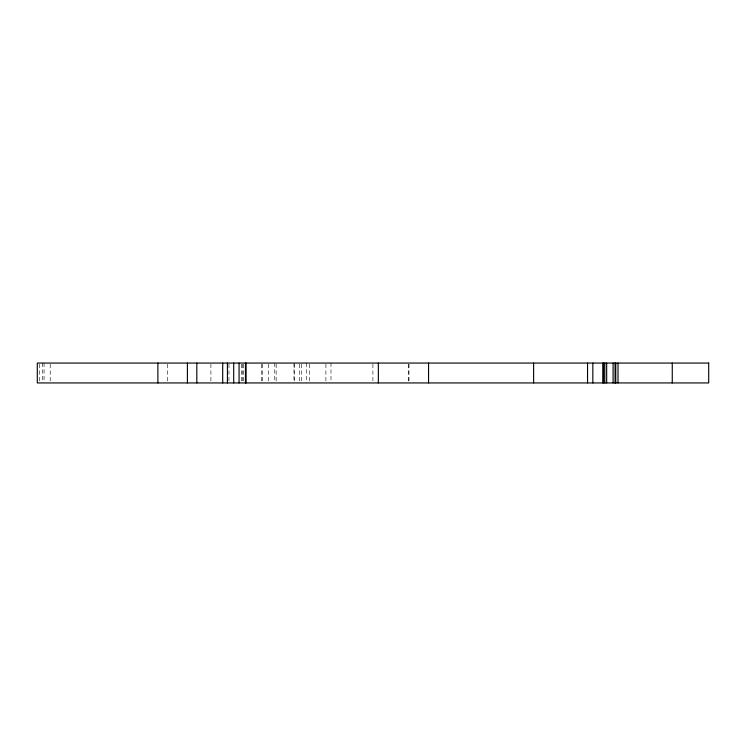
<?xml version="1.0" encoding="UTF-8"?>
<svg xmlns="http://www.w3.org/2000/svg" width="746" height="746" viewBox="0 0 746 746"><rect width="100%" height="100%" fill="white"/><g stroke="black" fill="none" stroke-linecap="round" stroke-linejoin="round"><path stroke-width="0.56" stroke-dasharray="3.73 2.8" d="M408.873 364.169L408.873 381.831M408.836 364.169L408.836 381.831M372.897 364.169L372.897 381.831M330.982 363.06L330.982 381.831M325.89 364.169L325.89 381.831M309.31 364.169L309.31 381.831M306.643 363.06L306.643 381.831M301.421 364.169L301.421 381.831M299.715 364.169L299.715 381.831M294.241 364.169L294.241 381.831M293.999 363.06L293.999 381.831M276.151 364.169L276.151 381.831M274.77 363.06L274.77 381.831M268.532 364.169L268.532 381.831M262.499 364.169L262.499 381.831M261.324 364.169L261.324 381.831M243.653 364.169L243.653 381.831M242.534 364.169L242.534 382.94M241.35 364.169L241.35 381.831M228.966 364.169L228.966 381.831M210.913 364.169L210.913 381.831M167.663 364.169L167.663 381.831M50.215 364.169L50.215 381.831M44.042 363.06L44.042 381.831M42.326 363.06L42.326 381.831M39.389 364.169L39.389 381.831"/><path stroke-width="1.12" d="M672.267 363.06L672.267 382.94M618.014 363.06L618.014 382.94M615.758 363.06L615.758 382.94M615.068 363.06L615.068 382.94M613.091 363.06L613.091 382.94M606.666 363.06L606.666 382.94M604.801 363.06L604.801 382.94M603.561 363.06L603.561 382.94M602.777 363.06L602.777 382.94M592.846 363.06L592.837 382.94M587.54 363.06L587.54 382.94M533.614 363.06L533.614 382.94M428.549 363.06L428.549 382.94M378.353 363.06L378.353 382.94M246.087 363.06L246.087 382.94M245.462 363.06L245.462 382.94M239.065 363.06L239.065 382.94M233.703 363.06L233.703 382.94M227.418 363.06L227.418 382.94M222.7 363.06L222.7 382.94M196.813 363.06L196.813 382.94M187.405 363.06L187.405 382.94M157.882 363.06L157.882 382.94M708.7 363.06L37.3 363.06L37.3 382.94L708.7 382.94L708.7 363.06"/></g></svg>
